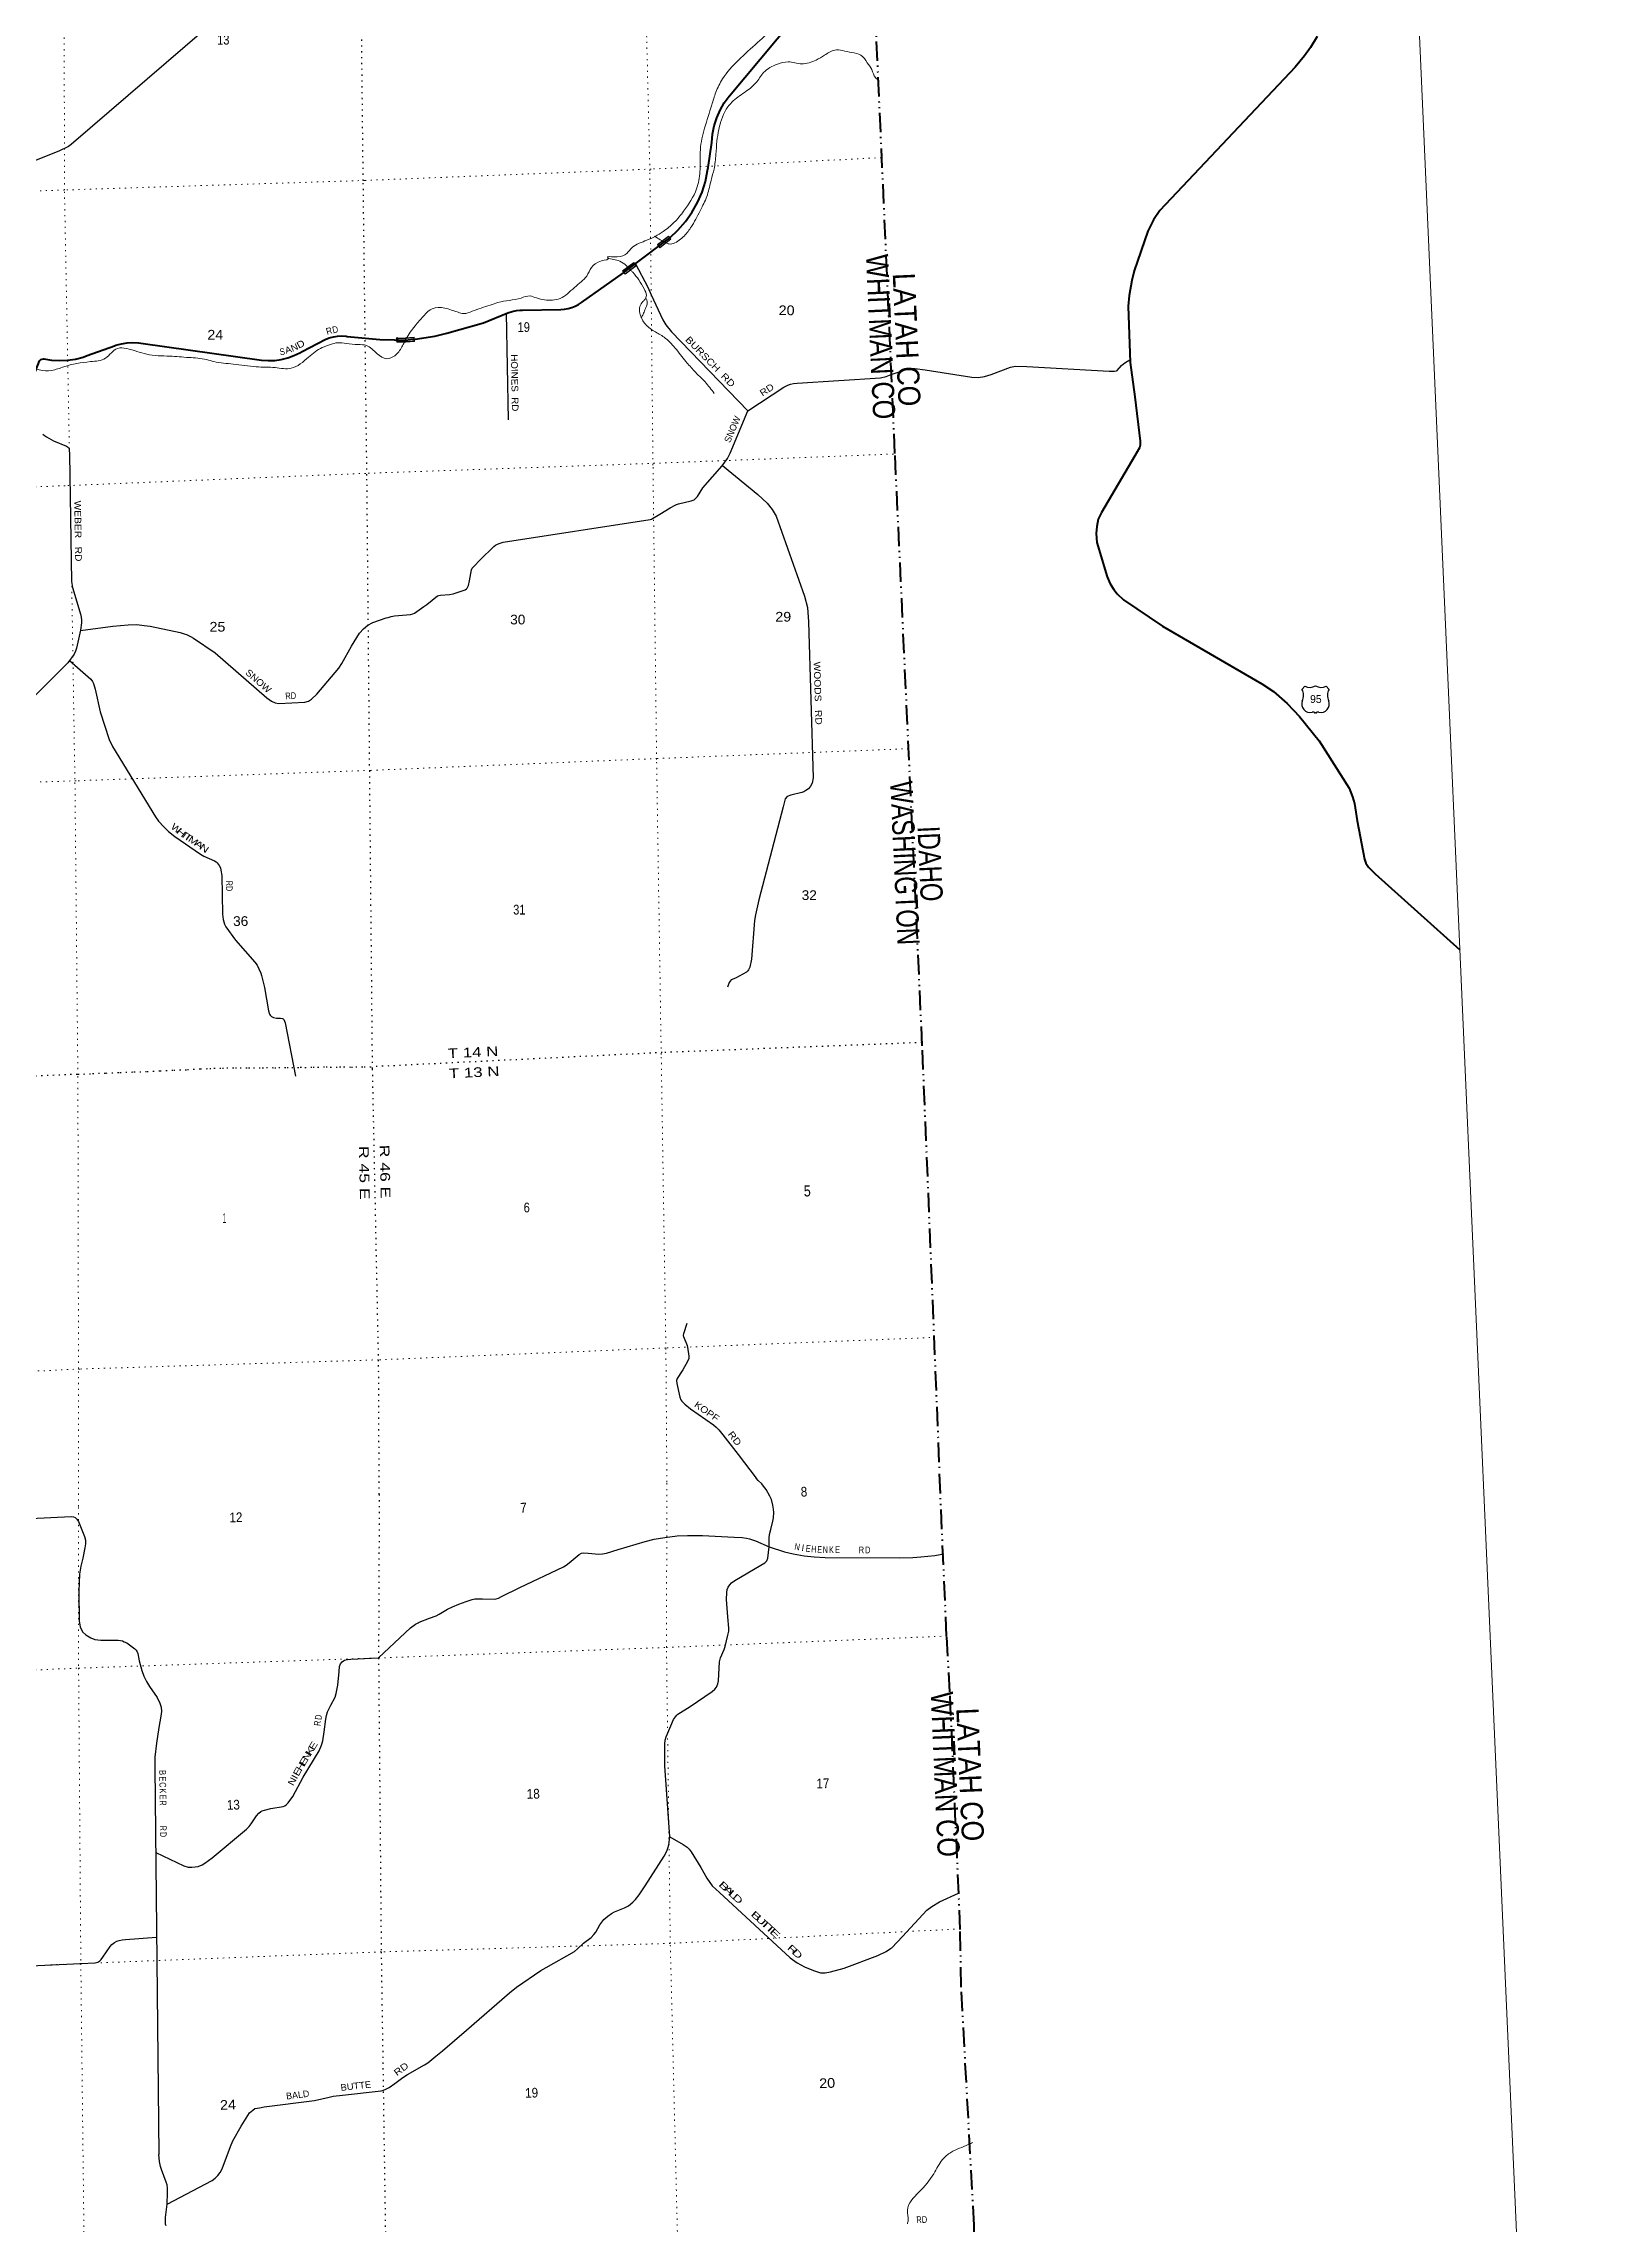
# Model space of a CAD drawing. Header units: feet. Extents: x 751810 to 1010326, y -353855 to -161247.
# Drawn here: x 982381 to 1010326, y -312459 to -273133 of the extents above; entities that cross this region are included whole.
import ezdxf
from ezdxf.enums import TextEntityAlignment as Align

# ---------------------------------------------------------------- set-up
doc = ezdxf.new("R2010")
doc.units = ezdxf.units.FT
doc.header["$LTSCALE"] = 70
doc.header["$PDMODE"] = 32
doc.header["$PDSIZE"] = 35
doc.linetypes.add('DASH_DOUBLE_DOT', pattern=[9.2, 5, -1.2, 0.3, -1.2, 0.3, -1.2])
doc.linetypes.add('DOTTED', pattern=[1.5, 0.3, -1.2])
for name, color, linetype, lineweight in [('10', 7, 'DASH_DOUBLE_DOT', 70), ('16', 7, 'Continuous', 25), ('20', 7, 'Continuous', 70), ('26', 7, 'Continuous', 40), ('29', 7, 'Continuous', 25), ('39', 7, 'Continuous', 13), ('4', 7, 'Continuous', 13), ('6', 7, 'DOTTED', 25), ('61', 7, 'Continuous', 13), ('7', 7, 'DOTTED', 13)]:
    doc.layers.add(name, color=color, linetype=linetype, lineweight=lineweight)
for name, color, linetype in [('12', 7, 'Continuous'), ('27', 7, 'Continuous'), ('30', 7, 'Continuous')]:
    doc.layers.add(name, color=color, linetype=linetype)

msp = doc.modelspace()

# ---------------------------------------------------------------- linework, layer by layer
at = {"layer": '10'}
for points in [[(996515.48, -253145.53), (997002.03, -264508.88), (997253, -269878.9), (997728.75, -280561.35), (998223.19, -291283.31), (998532.32, -298858.59)], [(1000560.07, -344553.64), (1000352.25, -339816.81), (1000117.4, -334504.62), (999874.77, -329029.7), (999645.34, -323926.6), (999606.83, -323125.06), (999421.9, -318652.23), (999390.79, -317775.97), (999167.03, -313399.11), (999162.26, -312471.6), (998925.07, -308169.68), (998910.63, -307139.88), (998724.3, -302854.25), (998664.53, -301850.23), (998532.19, -298857.49)]]:
    msp.add_lwpolyline(points, dxfattribs=at)
at = {"layer": '16'}
for p, q in [((1005072.18, -284776.43), (1005123.49, -284717.67)), ((1005315.25, -284711.7), (1005314.97, -284711.9)), ((1005507.34, -284717.58), (1005558.73, -284776.43))]:
    msp.add_line(p, q, dxfattribs=at)
for centre, radius, start, end in [((1005214.57, -284560.01), 182.07, 239.97227, 303.45418), ((1005416.35, -284560.51), 181.52, 236.33975, 300.08743), ((1005416.34, -284560.01), 182.07, 236.54582, 236.59441), ((1005218.39, -285041.96), 151.42, 159.09177, 283.81923), ((1004879.2, -284887.06), 222.05, 332.97043, 29.75871), ((1005412.51, -285041.96), 151.42, 256.18077, 20.90823), ((1005751.7, -284887.06), 222.05, 150.24129, 207.02957)]:
    msp.add_arc(centre, radius, start, end, dxfattribs=at)
for centre, major_axis, start_param, end_param in [((1005273.73, -285240.78), (-19.56, 51.67), 4.95877769, 6.28318531), ((1005357.18, -285240.78), (19.56, 51.67), 0, 1.32637542)]:
    msp.add_ellipse(centre, major_axis=major_axis, ratio=0.929097, start_param=start_param, end_param=end_param, dxfattribs=at)
at = {"layer": '20'}
msp.add_lwpolyline([(1005345.03, -273004.95), (1005224.09, -273200.46), (1005117.34, -273351.19), (1004948.42, -273558.93), (1002509.56, -276140.03), (1002391.92, -276312.45), (1002292.57, -276514.69), (1002045.84, -277232.71), (1002001.33, -277403.58), (1001954.76, -277674.62), (1001939.5, -277865.43), (1001973.29, -278886.24), (1002056.57, -279499.58), (1002151.83, -280304.53), (1002152.85, -280376.2), (1002143.75, -280421.76), (1002059.73, -280567.34), (1001455.74, -281589.88), (1001399.21, -281706.49), (1001369.61, -281843.16), (1001362.78, -281966.17), (1001374.16, -282126.33), (1001558.01, -282748.56), (1001613.24, -282872.77), (1001681.54, -282977.55), (1001737.51, -283053.64), (1001851.11, -283164.12), (1002554.47, -283637.62), (1004349.92, -284677.93), (1004557.22, -284818.09), (1004806.15, -285029.77), (1005026.26, -285264.55), (1005378.79, -285705.96), (1005922.83, -286559.02), (1005984.83, -286717.85), (1006016.7, -286836.3), (1006067.61, -287150.46), (1006197.4, -287840.35), (1006223.91, -287911.46), (1006274, -287984.36), (1006390.21, -288106.35), (1007919.2, -289477.81)], dxfattribs=at)
at = {"layer": '26'}
msp.add_line((993041.36, -277112.76), (993669.95, -276632.49), dxfattribs=at)
for points in [[(993669.95, -276632.49), (993819.83, -276495.02), (993954.52, -276342.63), (994072.54, -276177.01), (994172.6, -275999.95), (994253.61, -275813.4), (994314.68, -275619.41), (994355.13, -275420.09), (994362.32, -275366.77), (994427.51, -274917.82), (994442.41, -274766.49), (994473.05, -274617.54), (994519.09, -274472.62), (994580.03, -274333.3), (994655.19, -274201.11), (994743.76, -274077.5), (994748.37, -274071.77), (996159.21, -272383.6)], [(988729.6, -278478.63), (988794.4, -278480.54), (988905.37, -278477.72), (988999.4, -278470.19), (989079.97, -278459.94), (989436.93, -278407.23), (989652.3, -278356.84), (990314.45, -278165.2), (990754.13, -277985.18), (990831.37, -277961.13), (990910.7, -277945.29), (990967.72, -277940.01), (990992.73, -277937.78), (991017.72, -277937.38), (991707.88, -277926.46), (991774.41, -277921.8), (991840.08, -277910.22), (991904.19, -277891.83), (991966.02, -277866.84), (992024.9, -277835.53), (992079.05, -277799.09), (992834.71, -277267.13), (993041.36, -277112.76)], [(982382.98, -278817.07), (982522.1, -278840.2), (982666.55, -278848.88), (982811.1, -278842.41), (982954.19, -278820.87), (983094.25, -278784.5), (983166.51, -278759.41), (983658.52, -278581.5), (983683.63, -278572.42), (983708.52, -278565.74), (983783.06, -278545.75), (983884.85, -278529.6), (983987.76, -278524.18), (984090.68, -278529.55), (984134.77, -278535.18), (986309.45, -278839.23), (986428.74, -278848.2), (986548.32, -278844.66), (986666.87, -278828.64), (986783.1, -278800.32), (986895.72, -278760), (987003.52, -278708.13), (987043.15, -278685.4), (987459.48, -278467.94), (987531.35, -278440.56), (987605.7, -278420.85), (987681.69, -278409.01), (987758.51, -278405.19), (987835.3, -278409.41), (987857.16, -278412.1), (988443.27, -278466.54), (988704.6, -278476.2), (988729.6, -278478.63)], [(982205.67, -279119.2), (982308.24, -278851.1), (982317.62, -278838.59), (982332.74, -278828.94), (982354.3, -278820.71), (982379.36, -278816.47), (982382.98, -278817.07)]]:
    msp.add_lwpolyline(points, dxfattribs=at)
at = {"layer": '29'}
for p, q in [((990724.35, -277994.45), (990758.7, -279919.51)), ((984386.57, -304215.7), (984461.58, -311199.81)), ((984609.88, -312092.01), (985423.28, -311666.52))]:
    msp.add_line(p, q, dxfattribs=at)
for points in [[(991629.57, -264954.07), (991533.72, -265091.05), (991518.69, -265125.23), (991506.43, -265172.75), (991501.33, -265349.02), (991464.5, -267230.99), (991448.98, -267322.35), (991424.39, -267387.98), (991357.12, -267526.46), (991217.36, -267737.58), (991153.84, -267817.28), (991055.87, -267915.8), (982875.79, -274950.16), (982827.16, -274989.71), (982653.21, -275071.48), (982187.32, -275261.19), (982160.38, -275276.82), (982101.7, -275313.54), (981937.77, -275443.89), (980198.87, -276827.22)], [(993056.29, -277101.35), (993274.62, -277525.92), (993338.78, -277664.18), (993544.31, -278115.75), (993601.2, -278205.45), (993701.75, -278331.76), (995082.37, -279757.61)], [(990667.93, -282122.23), (993317.74, -281713.45), (993340.23, -281708.33), (993362.09, -281698.76), (993493.6, -281620.5), (993678.45, -281507.1), (993770.63, -281454.03), (993792.5, -281444.45), (993831.2, -281433.33), (994057.57, -281380.2), (994093.11, -281367.89), (994109.5, -281358.32), (994125.85, -281348.34), (994155.95, -281320.04), (994172.35, -281300.9), (994270.01, -281145), (994619.09, -280749.22), (994710.71, -280617.28), (994759.74, -280516.06), (995082.37, -279757.61), (995728.73, -279328.72), (995798.36, -279293.78), (995850.28, -279274.63), (995904.93, -279263.7), (995969.75, -279254.46), (997469.79, -279160.17), (997571.94, -279137.9), (997663.75, -279101.84)], [(997663.75, -279101.84), (997981.17, -278993.72), (998021.47, -278986.69), (998089.77, -278991.25), (998276.67, -279014.58), (999121.19, -279148.42), (999231.64, -279151.02), (999348.88, -279134.76), (999468.73, -279099.69), (999817.92, -278966.19), (999905.34, -278950.2), (1000112.11, -278955.81), (1001594.91, -279037.93), (1001691.78, -279039.08), (1001724.79, -279034.52), (1001740.94, -279025.41), (1001814.41, -278937.15), (1001852.3, -278904.68), (1001896.71, -278874.61), (1001967.72, -278836.42)], [(982366.71, -280174.28), (982399.5, -280201.62), (982433.44, -280224.92), (982561.37, -280294.41), (982793.19, -280394.63), (982812.16, -280405.34), (982823.09, -280416.28), (982834.02, -280429.95), (982842.22, -280450.46), (982846.32, -280544.8), (982883.2, -282830.8), (982899.6, -282940.18), (983052.3, -283441.6), (983063.57, -283522.61), (983063.57, -283577.3), (983047.76, -283707.85), (982972.22, -284037.7), (982956.99, -284091.38), (982929.66, -284140.6), (982818.99, -284299.51), (982127.87, -284992.69)], [(994624.67, -280742.89), (995261.35, -281266.59), (995430.97, -281422.59), (995521.15, -281531.97), (995592.12, -281655.78), (996102.67, -283095.89), (996152.43, -283301.21), (996176.32, -283558.17), (996256.96, -286370.21), (996237.16, -286470.52), (996209.83, -286525.22), (996174.3, -286568.97), (996127.85, -286601.78), (996089.59, -286626.39), (996053.89, -286638.55), (995855.59, -286684.63), (995786.24, -286708.43), (995750.66, -286751.97), (995715.83, -286895.75), (995275.2, -288570.24), (995214.83, -288843.33), (995198.7, -288948.02), (995145.1, -289642.91), (995113.98, -289787.53), (995092.11, -289836.75), (995078.45, -289853.16), (995052.58, -289875.63), (994859.42, -289983.46), (994780.57, -290017.23), (994757.89, -290038.62), (994742.31, -290060.98), (994715.33, -290148.79)], [(983046.71, -283716.49), (983632.21, -283640.12), (983906.6, -283612.94), (984062.38, -283610.21), (984193.17, -283623.59), (984301.49, -283638.93), (984845.32, -283753.78), (984913.64, -283775.65), (984956.09, -283790.8), (985027.07, -283823.5), (985084.46, -283853.58), (985476.34, -284118.36), (986404.48, -284931.2), (986491.88, -284991.15), (986554.74, -285021.23), (986624.39, -285034.02), (987088.68, -285010.4), (987155.96, -284991.15), (987213.35, -284955.6), (987307.94, -284863.25), (987701.6, -284397.2), (987759.93, -284312.98), (987932.2, -283999.45), (988079.67, -283766.07), (988147.99, -283684.04), (988225.96, -283620.5), (988317.43, -283574.65), (988558.4, -283489.58), (988594.73, -283480.31), (988645.37, -283462.54), (988708.23, -283451.6), (988996.55, -283425.3), (989036.17, -283416.05), (989066.23, -283402.38), (989236.22, -283285.1), (989290.23, -283249.24), (989485.26, -283092.43), (989504.75, -283085.17), (989534.81, -283078.33), (989702.59, -283065.37), (989764.36, -283052.35), (989983.32, -282983.09), (990007.58, -282967.58), (990018.52, -282953.91), (990040.38, -282903.32), (990063.27, -282819.02), (990097.37, -282621.27), (990108.7, -282592.95), (990136.02, -282560.14), (990250.86, -282443.46), (990496.76, -282203.28), (990530.92, -282177.31), (990566.44, -282158.16), (990614.27, -282139.02), (990667.93, -282122.23)], [(982847.54, -284258.52), (983233.35, -284596.45), (983263.03, -284634.29), (983279.42, -284672.57), (983310.62, -284774.53), (983401.43, -285179.93), (983561.36, -285681.82), (983625.13, -285810.13), (984396.8, -287079.4), (984453.18, -287155.52), (984546.1, -287256.69), (984630.81, -287338.73), (984747.86, -287433.57), (985207.47, -287752.21), (985270.3, -287785.83), (985464.32, -287871.15), (985491.66, -287887.01), (985510.78, -287904.78), (985544.72, -287953.07), (985568.18, -287999.12), (985579.1, -288036.03), (985596.07, -288134.47), (985607.53, -288833.92), (985616, -288930.22), (985640.6, -289012.26), (985669.11, -289058.8), (985843.98, -289301.92), (986188.96, -289694.39), (986230.88, -289753.32), (986260.95, -289816.21), (986296.47, -289892.78), (986311.8, -289940.16), (986362.87, -290155.57), (986438.49, -290577.75), (986453.62, -290632.47), (986468.64, -290655.71), (986490.5, -290674.85), (986526.62, -290693.27), (986577.95, -290704.93), (986654.47, -290707.67), (986687.27, -290710.4), (986702.3, -290717.24), (986714.59, -290732.28), (986733.72, -290789.7), (986925.56, -291753.03)], [(993981.89, -296210.39), (993918.79, -296399.03), (993914.48, -296423.83), (993914.81, -296436.92), (993918.79, -296446.89), (993984.55, -296610.38), (993991.57, -296637.92), (994017.89, -296800.59), (994017.42, -296825.72), (994014.43, -296843.66), (993990.52, -296899.49), (993908.08, -297048.19), (993896.87, -297067.97), (993805.21, -297204.55), (993797.24, -297220.5), (993793.25, -297240.44), (993799.23, -297298.26), (993850.85, -297541.12), (993872.96, -297591.36), (993890.89, -297615.29), (993940.71, -297665.13), (994046.11, -297751.2), (994460.78, -298041.97), (994508.61, -298081.85), (994556.43, -298133.68), (994629.8, -298221.54), (994902.71, -298577.68), (995227.74, -299001.39)], [(995462.87, -300243.7), (995462.86, -300082.8), (995471.21, -300018.02), (995492.1, -299930.26), (995531.78, -299777.71), (995542.23, -299715.02), (995546.4, -299618.9), (995544.31, -299560.39), (995531.78, -299489.34), (995504.63, -299386.94), (995477.48, -299326.34), (995412.73, -299209.32), (995364.69, -299144.54), (995331.27, -299106.93), (995266.52, -299044.24), (995227.74, -299001.39)], [(981780.04, -299746.34), (982878.67, -299696.18), (982922.53, -299700.35), (982949.68, -299712.9), (982981.01, -299740.06), (983008.17, -299783.95), (983120.95, -300055.6), (983133.48, -300122.47), (983133.48, -300189.33), (983125.13, -300256.21), (983087.53, -300444.28), (983054.12, -300590.56), (983031.15, -300734.74), (983020.71, -300881.02), (983016.52, -301037.74), (983020.7, -301572.69), (983039.51, -301687.63), (983087.53, -301777.48), (983139.77, -301825.54), (983229.56, -301881.96), (983306.86, -301909.13), (983413.36, -301923.75), (983726.66, -301923.75), (983768.45, -301930.03), (983803.96, -301938.38), (983835.29, -301950.93), (983881.22, -301973.9), (984023.25, -302078.39)], [(990970.15, -300972.99), (991755.49, -300598.95), (991801.43, -300569.7), (991859.93, -300527.9), (992039.55, -300377.44), (992081.32, -300354.46), (992118.92, -300348.19), (992202.47, -300356.55), (992394.62, -300373.26), (992459.36, -300369.09), (992532.48, -300352.37), (992741.34, -300289.68), (993230.09, -300143.4), (993392.99, -300103.7), (993580.99, -300072.35), (993804.46, -300045.19), (993990.36, -300034.74), (994261.89, -300038.92), (994834.19, -300063.99), (994976.21, -300074.43), (995053.48, -300084.89), (995109.89, -300097.43), (995218.5, -300135.03), (995462.87, -300243.7)], [(993674.97, -305467.85), (993583.07, -304188.98), (993583.07, -303796.12), (993591.42, -303727.16), (993608.13, -303668.65), (993691.68, -303470.14), (993739.72, -303357.3), (993773.14, -303305.05), (993800.29, -303273.71), (993817, -303261.17), (994042.58, -303119.07), (994435.25, -302851.6), (994483.29, -302809.8), (994512.53, -302770.1), (994539.68, -302713.68), (994552.21, -302659.35), (994568.92, -302316.65), (994585.63, -302243.51), (994652.47, -302090.96), (994671.27, -302036.64), (994721.39, -301831.85), (994736.01, -301762.89), (994736.02, -301706.46), (994719.31, -301505.86), (994694.24, -301188.23), (994698.42, -301067.02), (994708.86, -301012.7), (994727.66, -300970.91), (994752.72, -300927.02), (994786.14, -300891.49), (994844.63, -300845.53), (995312.49, -300569.69), (995383.5, -300527.89), (995406.47, -300511.18), (995421.1, -300494.46), (995437.81, -300444.31), (995462.87, -300243.7)], [(995462.87, -300243.7), (995742.74, -300331.48), (995897.3, -300369.09), (996093.64, -300402.53), (996277.44, -300423.42), (996473.77, -300431.78), (997806.34, -300440.14), (998056.98, -300431.78), (998199.01, -300423.42), (998453.83, -300394.17), (998612.57, -300364.91)], [(987467.47, -303348.92), (987482.08, -303279.96), (987502.97, -303217.28), (987561.45, -303096.08), (987636.64, -302953.98), (987657.52, -302887.11), (987686.77, -302732.48), (987707.66, -302490.08), (987718.09, -302400.22), (987736.9, -302352.16), (987761.96, -302316.63), (987789.11, -302295.74), (987807.91, -302285.29), (987858.03, -302270.66), (987920.7, -302264.4), (988421.98, -302243.5), (988994.27, -301704.37), (989084.09, -301635.42), (989132.13, -301608.25), (989153.01, -301599.88), (989340.99, -301528.84), (989460.05, -301482.87), (989512.26, -301453.61), (989662.65, -301365.84), (989756.64, -301319.88), (989867.34, -301273.9), (990001.01, -301223.76), (990109.62, -301190.31), (990157.66, -301179.87), (990209.88, -301175.69), (990293.42, -301177.77), (990514.82, -301181.95), (990541.98, -301179.88), (990581.66, -301165.25), (990635.96, -301135.98), (990970.15, -300972.99)], [(984023.25, -302078.39), (984048.33, -302101.38), (984062.95, -302120.19), (984079.67, -302164.07), (984104.73, -302293.63), (984154.86, -302473.34), (984190.36, -302571.56), (984238.4, -302667.68), (984292.71, -302757.53), (984426.38, -302958.14), (984478.6, -303058.45), (984501.58, -303133.67), (984505.75, -303210.99), (984497.4, -303296.66), (984459.8, -303497.27), (984413.85, -303781.46), (984388.79, -304036.4), (984386.57, -304215.7)], [(984402.51, -305751.53), (984906.77, -305994.43), (984988.22, -306017.42), (985052.98, -306019.51), (985115.63, -306013.25), (985165.76, -306002.79), (985240.95, -305973.54), (985291.08, -305944.28), (985420.58, -305848.16), (986038.83, -305329.92), (986088.95, -305281.86), (986126.55, -305233.8), (986218.45, -305091.7), (986264.39, -305041.54), (986299.9, -305016.47), (986322.88, -305003.93), (986362.56, -304989.3), (986477.45, -304962.14), (986698.84, -304920.35), (986730.17, -304909.9), (986755.23, -304893.18), (986790.75, -304857.66), (986874.29, -304744.82), (987062.27, -304393.75), (987350.51, -303917.31), (987394.36, -303819.1), (987417.35, -303737.6), (987442.41, -303574.61), (987467.47, -303348.92)], [(992010.03, -307490.88), (992119.06, -307388.12), (992252.74, -307283.64), (992304.96, -307231.4), (992340.47, -307187.51), (992413.57, -307055.86), (992444.9, -307007.8), (992484.59, -306963.92), (992553.51, -306903.31), (992620.35, -306855.25), (992674.66, -306823.91), (992854.28, -306752.86), (992925.3, -306713.15), (993004.67, -306648.37), (993052.71, -306600.31), (993117.46, -306518.81), (993226.07, -306351.64), (993568.62, -305820.86), (993616.65, -305726.82), (993637.54, -305674.58), (993656.34, -305611.89), (993674.97, -305467.85)], [(993674.97, -305467.85), (993915.17, -305605.76), (993986.19, -305655.91), (994021.86, -305691.3), (994057.2, -305739.5), (994232.65, -306023.69), (994341.26, -306215.94), (994437.34, -306353.86), (994566.83, -306475.06), (995845.1, -307653.63), (995970.42, -307741.4), (996104.09, -307812.44), (996262.83, -307883.49), (996388.15, -307921.1), (996471.7, -307925.29), (996571.95, -307904.38), (996814.24, -307837.52), (997424.13, -307611.83), (997574.51, -307540.79), (997653.88, -307486.46), (997674.77, -307469.74), (997866.92, -307269.13), (998309.72, -306792.69), (998397.45, -306725.82), (998535.3, -306642.23), (998877.84, -306483.42)], [(983311.22, -307741.48), (983356.98, -307728.8), (983394.57, -307707.9), (983417.55, -307682.83), (983448.88, -307643.13), (983578.38, -307446.7), (983611.79, -307411.18), (983659.83, -307375.65), (983703.7, -307352.67), (983743.38, -307338.04), (983797.68, -307325.5), (983856.17, -307319.23), (984415.93, -307279.53)], [(989570.87, -309331.53), (990004.47, -308957.26), (990782.91, -308283.49), (990909.72, -308184.31), (991349.77, -307880.9), (991444.42, -307824.88), (991950.98, -307539.46), (992010.03, -307490.88)], [(978250.16, -307977.81), (983052.29, -307754.76), (983311.22, -307741.48)], [(985423.28, -311666.52), (985474.94, -311626), (985522.98, -311575.85), (985564.76, -311521.52), (985598.18, -311458.83), (985750.65, -311053.43), (985790.34, -310953.13), (985940.72, -310685.65), (986095.29, -310447.42), (986151.68, -310397.27), (986191.37, -310372.2), (986272.82, -310355.47), (986358.46, -310338.76), (987264.95, -310225.92), (987528.13, -310163.23), (987601.23, -310148.59), (987770.42, -310129.79), (988468.04, -310050.38), (988509.81, -310037.84), (988549.49, -310023.21), (988610.07, -309987.69), (988714.51, -309916.64), (988860.71, -309807.98), (988942.17, -309755.73), (989249.21, -309582.28), (989307.7, -309544.68), (989453.9, -309427.66), (989570.87, -309331.53)], [(984609.88, -312092.01), (984614.4, -311889.32), (984612.31, -311803.63), (984606.05, -311743.03), (984589.34, -311697.06), (984505.79, -311471.37), (984489.08, -311417.05), (984472.37, -311325.1), (984461.58, -311199.81)], [(984589.34, -312486.98), (984580.98, -312457.73), (984576.81, -312413.84), (984576.8, -312336.53), (984609.88, -312092.01)]]:
    msp.add_lwpolyline(points, dxfattribs=at)
at = {"layer": '39'}
for points in [[(988885.55, -278517.64), (988933.81, -278425.65), (989100.77, -278196.58), (989241.83, -278032.8), (989388.38, -277913.1), (989854.37, -277977.67), (989955.52, -278000.38), (990108.73, -277958.93), (990434.25, -277847.2), (990573.21, -277800.2), (990990.2, -277721.57), (991151.57, -277683.86), (991269.24, -277720.09), (991557.59, -277756.52), (991693.22, -277729.76), (991953.52, -277529.7), (992173.51, -277324.99), (992441.4, -277052.23), (992558.03, -276997.95), (992555.96, -276996), (992722.08, -276980.27), (992999.3, -276805.8), (993260.04, -276678.17), (993549.97, -276523.39), (993751.12, -276355.54), (993921.11, -276156.56), (994154.38, -275750.16), (994216.35, -275444.19), (994222.93, -275043.53), (994300.24, -274656.54), (994428.75, -274239.64), (994503.33, -274009.71), (994623.76, -273770.16), (994909.54, -273432.4), (995254.22, -273114.77), (995582.86, -272797.68), (995981.95, -272307.15), (996317.41, -271834.88), (996517.05, -271562.45), (996638.43, -271351.04), (996721.93, -271207.33), (996874.77, -271095.46), (996909.53, -271086.63)], [(993609.63, -276723), (993656.93, -276746.04), (993765.41, -276725.51), (993950.11, -276581.86), (994076.25, -276410.84), (994238.77, -276109.49), (994350.77, -275858.16), (994418.18, -275594.26), (994469.7, -275395.3), (994502.94, -275130.56), (994523.03, -274892.42), (994554.16, -274684.1), (994587.93, -274554.16), (994661.79, -274362.48), (994790.53, -274191.07), (995021.43, -274012.14), (995222.51, -273842.28), (995364.76, -273654.31), (995612.65, -273502.97), (995804.03, -273462.23), (996052.2, -273498.02), (996310.88, -273428.82), (996464.61, -273343.08), (996646.13, -273248.34), (996789, -273257.55), (996954.88, -273294.15), (997119.08, -273340.86), (997234.13, -273477.79), (997314.6, -273601.81), (997379.71, -273746.49), (997442.66, -273800.36)], [(993398.61, -276607.37), (993500.7, -276669.95), (993609.63, -276723)], [(992547.24, -277005.5), (992768.84, -277057.15), (992887.94, -277135.59), (992970.38, -277220.95)], [(992968.3, -277218.89), (993004.45, -277256.37), (993115.55, -277395.45), (993209.21, -277553.23), (993249.44, -277674.61), (993225.67, -277743.84), (993186.91, -277785.4), (993133.67, -277873.75), (993133.79, -277996.49), (993216.03, -278172.78), (993391.64, -278319.71), (993569.98, -278428.32), (993765.21, -278620.87), (993964.2, -278865.61), (994112.48, -279035.62), (994307.91, -279234.19), (994473.52, -279441.84)], [(993243.24, -277729.15), (993264.86, -277774.69), (993257.27, -277847.39), (993224.01, -277933.05), (993192.56, -278012.6), (993158.42, -278072.12), (993154.52, -278077.52)], [(982213.76, -278987.95), (982303.84, -279018.27), (982526.99, -279026.74), (982745.64, -278960.92), (983224.39, -278868.11), (983497.32, -278804.46), (983714.31, -278630.03), (983878.97, -278630.44), (984239.88, -278734.83), (984652.63, -278769.03), (984998.8, -278793.43), (985319.31, -278830.78), (985451.02, -278866.53), (985799.94, -278912.97), (986215.18, -278961.18), (986557, -278975.66), (986846.54, -278987.91), (987158.98, -278786.08), (987404.19, -278614.71), (987556.92, -278559.19), (987680.32, -278526.8), (987837.42, -278541.56), (988050.89, -278560.43), (988201.98, -278575.4), (988393.78, -278725.8), (988571.44, -278814.32), (988712.21, -278761.21), (988841.36, -278601.86), (988885.55, -278517.64)], [(997956.56, -312446.69), (997970.12, -312389.36), (997956.29, -312204.79), (998163.93, -311879.42), (998433.61, -311545.8), (998591.39, -311288.63), (998741.68, -311160.51), (999054.44, -311020.54), (999131.48, -310981.57)]]:
    msp.add_spline(points, degree=3, dxfattribs=at)
at = {"layer": '4'}
msp.add_lwpolyline([(751809.62, -170897.82), (783122.91, -169842.15), (814434.73, -168743.41), (845745, -167601.59), (877053.68, -166416.71), (908360.69, -165188.77), (939665.99, -163917.76), (970969.51, -162603.69), (1002271.19, -161246.56), (1010326.19, -344125.92), (978772.94, -345493.95), (947217.84, -346818.58), (915660.96, -348099.8), (884102.33, -349337.62), (852542.04, -350532.02), (820980.12, -351683.01), (789416.81, -352794.88), (757851.71, -353854.74)], close=True, dxfattribs=at)
msp.add_lwpolyline([(751809.62, -170897.82), (783122.91, -169842.15), (814434.73, -168743.41), (845745, -167601.59), (877053.68, -166416.71), (908360.69, -165188.77), (939665.99, -163917.76), (970969.51, -162603.69), (1002271.19, -161246.56), (1010326.19, -344125.92), (978772.94, -345493.95), (947217.84, -346818.58), (915660.96, -348099.8), (884102.33, -349337.62), (852542.04, -350532.02), (820980.12, -351683.01), (789416.81, -352794.88), (757851.71, -353854.74)], close=True, dxfattribs=at)
at = {"layer": '6'}
for points in [[(988432.66, -299296.5), (988421.9, -296894.5), (988312.4, -291618.54), (988260.85, -286255.04), (988210.74, -280918.91), (988144.59, -275601.65), (988085.08, -270262.3), (988042.78, -265016.71), (987981.41, -259056.34), (987785.58, -253689.87), (987785.69, -253690.92)], [(998218.55, -291146.75), (993537.18, -291327.8), (988307.66, -291583.93)], [(982998.56, -291720.08), (982988.66, -291720.31), (977564.67, -291943.14), (976489.75, -291982.49)], [(982998.3, -291719.83), (983263.37, -291706.24), (983506.26, -291695.97), (983757.26, -291687.3), (984008.16, -291676.61), (984247.12, -291668.55), (984481.97, -291658.68), (984726.65, -291644.29), (984975.65, -291635.72), (985208.29, -291621.95), (985376.92, -291615.42), (985451.16, -291611.67), (985603.86, -291607.97), (985684.11, -291603.92), (985841.01, -291604.02), (985923.38, -291601.85), (986076.37, -291604.17), (986162.75, -291601.81), (986323.66, -291601.72), (986397.9, -291597.95), (986548.89, -291600.37), (986621.21, -291598.72), (986771.9, -291595.12), (986856.58, -291598.88), (987009.16, -291593.17), (987093.73, -291594.92), (987240.41, -291591.53), (987320.87, -291591.48), (987475.46, -291585.68), (987550.1, -291589.93), (987716.93, -291587.53), (987789.17, -291583.88), (987930.22, -291588.8), (988010.58, -291586.75), (988159.25, -291583.26), (988311.18, -291583.67)], [(988432.43, -299295.79), (988420.86, -302244.38), (988468.28, -307545.16), (988548.25, -312913.19), (988625.59, -318206.87), (988650.61, -323613.08)]]:
    msp.add_lwpolyline(points, dxfattribs=at)
at = {"layer": '61'}
for p, q in [((993449.42, -276755), (993647.58, -276602.57)), ((993647.58, -276602.57), (993693.31, -276662.02)), ((992866.34, -277292.95), (992821.27, -277233)), ((993066.17, -277142.72), (992866.34, -277292.95)), ((989062.54, -278427.19), (989071.09, -278502.13)), ((988747.83, -278517.44), (988749.6, -278443.52)), ((988756.01, -278509.91), (988757.42, -278450.92)), ((989055.5, -278436.08), (989062.19, -278494.7))]:
    msp.add_line(p, q, dxfattribs=at)
for points in [[(993693.31, -276662.02), (993495.15, -276814.45), (993449.42, -276755)], [(992821.27, -277233), (993021.1, -277082.77), (993066.17, -277142.72)]]:
    msp.add_lwpolyline(points, dxfattribs=at)
for points in [[(993460.64, -276756.46), (993646.11, -276613.79), (993682.08, -276660.55), (993496.61, -276803.22)], [(992832.47, -277234.58), (993019.51, -277093.97), (993054.96, -277141.13), (992867.92, -277281.74)]]:
    msp.add_lwpolyline(points, close=True, dxfattribs=at)
for centre, radius, start, end in [((988783.79, -275979.52), 2463.55, 269.21176, 276.50516), ((988783.79, -275979.51), 2538.55, 269.2118, 276.5052), ((988783.79, -275979.51), 2530.55, 269.37086, 276.31617), ((988783.79, -275979.52), 2471.55, 269.38853, 276.31154)]:
    msp.add_arc(centre, radius, start, end, dxfattribs=at)
msp.add_point((988757.42, -278450.92), dxfattribs=at)
at = {"layer": '7'}
for points in [[(993619.83, -299072.88), (993602.06, -296679.63), (993517.33, -291360.47), (993434.5, -286044.25), (993369.02, -280733.17), (993312.98, -275428.7), (993184.54, -270057.27), (993132.21, -264758.56), (993263.18, -258793.76), (993068.35, -253504.82), (993068.45, -253505.33)], [(982671.71, -264914.67), (982673.16, -265162.89), (982747.42, -270504.79), (982757.88, -275804.96), (982859.78, -281129.3), (982946.02, -286458.71), (982998.95, -291755.94), (983010.06, -297075.93), (983011.46, -299529.46)], [(997488.72, -275189.66), (993335.75, -275395.45), (988170.55, -275600.44), (982756.71, -275772.28), (978370.41, -275921.66)], [(976035.69, -281340.46), (977502.31, -281304.26), (982817.17, -281103.02), (988234.1, -280880.39), (993380.7, -280701.66), (997728.18, -280533.33)], [(997975.52, -285847.68), (993441.51, -286024.99), (988274.56, -286238.71), (982967.63, -286426.62), (977587.43, -286603.3), (976263.29, -286674.7)], [(976718.21, -297336.72), (977557.95, -297289.35), (983047.42, -297033.93), (988438.25, -296867.66), (993618.99, -296653.96), (998438.76, -296464.81)], [(994120.3, -323330.18), (993917.91, -318025.83), (993810.96, -312690.96), (993681.13, -307391.11), (993612.34, -302054.88), (993619.75, -299071.25)], [(983010.96, -299529.21), (983011.97, -302427.56), (983052.29, -307754.76), (983114.19, -313123.44), (983195.39, -318412.95), (983240.53, -322700.13)], [(976946.06, -302677.19), (977610.9, -302660.78), (983011.97, -302427.56), (988420.86, -302244.38), (993612.34, -302054.88), (998664.53, -301850.23)], [(998910.31, -307130.89), (993681.13, -307391.11), (988468.28, -307545.16), (983052.29, -307754.76), (977627.83, -308008.93), (977174.25, -308025.13)]]:
    msp.add_lwpolyline(points, dxfattribs=at)

# ---------------------------------------------------------------- texts
at = {"layer": '10', "width": 0.8}
for s, p in [('WASHINGTON', (997713.2, -287918.49)), ('IDAHO', (998167.94, -287931.5))]:
    msp.add_text(s, height=401.5, rotation=272.613, dxfattribs=at).set_placement(p, align=Align.CENTER)
at = {"layer": '12'}
for s, rotation, width, p in [('WHITMAN CO', 272.55, 0.85, (997208.64, -276938.08)), ('LATAH CO', 272.55, 0.9, (997691.35, -277277.42)), ('WHITMAN CO', 272.49, 0.85, (998376.46, -302863.4)), ('LATAH CO', 272.49, 0.9, (998837.39, -303153.2))]:
    msp.add_text(s, height=400, rotation=rotation, dxfattribs=dict(at, width=width)).set_placement(p)
at = {"layer": '16'}
msp.add_text('95', height=140, dxfattribs=at).set_placement((1005321.8, -285022.21), align=Align.CENTER)
at = {"layer": '27'}
for s, rotation, width, p in [('R', 16.31, 0.95, (987493.13, -278385.53)), ('D', 13.533, 0.9, (987602.01, -278358.81)), ('S', 9.837, 0.9, (986647.18, -278754.31)), ('A', 18.73, 1.1, (986755.07, -278730.67)), ('N', 23.524, 1.1, (986867.95, -278690.62)), ('D', 28.446, 1.2, (986983.84, -278637))]:
    msp.add_text(s, height=120, rotation=rotation, dxfattribs=dict(at, width=width)).set_placement(p)
at = {"layer": '30'}
for s, rotation, width, p in [('BURSCH  RD', 314.077, 1.2, (993943.25, -278480.54)), ('HOINES  RD', 271.022, 1.1, (990807.59, -278735.73)), ('RD', 33.566, 1.15, (995344.34, -279499.77)), ('WEBER   RD', 270.927, 1.15, (982933.77, -281375.09)), ('WOODS   RD', 271.643, 1.15, (996267.05, -284280.16)), ('SNOW', 318.789, 1.1, (986008.32, -284492.2)), ('RD', 2.912, 0.85, (986741.42, -284957.98)), ('RD', 270.939, 0.8, (985667.61, -288227.84)), ('KOPF', 324.962, 1.15, (994100.62, -297703.93)), ('RD', 307.463, 1.2, (994710.58, -298211.87)), ('BUTTE', 6.341, 1.05, (987743.38, -310052.3)), ('RD', 36.621, 1.2, (988752.14, -309788.99)), ('RD', 2.517, 0.85, (998119.97, -312437.31))]:
    msp.add_text(s, height=120, rotation=rotation, dxfattribs=dict(at, width=width)).set_placement(p)
for s, rotation, p in [('SNOW', 66.956, (994758.18, -280340.91)), ('BALD', 7.096, (986761.32, -310207.99))]:
    msp.add_text(s, height=120, rotation=rotation, dxfattribs=at).set_placement(p)
for s, rotation, width, p in [('W', 320.984, 1.2, (984734.3, -287332.49)), ('H', 320.984, 1.4, (984826.85, -287407.47)), ('I', 322.267, 1.15, (984890.61, -287450.07)), ('T', 325.267, 1.65, (984951.44, -287493.95)), ('M', 325.267, 1.3, (985047.34, -287556.02)), ('A', 325.267, 1.5, (985149.51, -287626.85)), ('N', 325.267, 1.35, (985245.06, -287693.1)), ('N', 350.334, 0.8, (995960.58, -300299.26)), ('E', 353.516, 0.8, (996162.97, -300330.52)), ('H', 355.516, 0.65, (996264.87, -300341.62)), ('E', 357.562, 0.75, (996373.14, -300347.42)), ('N', 359.641, 0.65, (996476.15, -300351.8)), ('K', 359.641, 0.65, (996586.23, -300352.49)), ('E', 359.641, 0.7, (996696.78, -300353.18)), ('R', 359.641, 0.65, (997128.1, -300355.89)), ('D', 359.641, 0.65, (997241.49, -300356.6)), ('R', 83.664, 0.75, (987378.19, -303428.03)), ('D', 83.664, 0.75, (987394.81, -303319.44)), ('N', 58.827, 1.25, (987177.97, -304047.96)), ('K', 58.827, 1.3, (987234.94, -303953.79)), ('E', 58.827, 1.4, (987292.17, -303859.19)), ('B', 270.615, 0.7, (984467.62, -304312.81)), ('I', 61.833, 1.25, (986959.89, -304415.48)), ('E', 61.833, 1.3, (987009.05, -304327.23)), ('H', 58.827, 1.2, (987064.74, -304235.13)), ('E', 58.827, 1.4, (987121.96, -304140.53)), ('C', 270.615, 0.65, (984470, -304533.89)), ('E', 270.615, 0.7, (984468.82, -304425.72)), ('K', 270.615, 0.65, (984471.17, -304643.96)), ('E', 270.615, 0.7, (984472.35, -304754.51)), ('N', 61.833, 1.2, (986915.06, -304499.2)), ('R', 270.615, 0.65, (984473.53, -304862.69)), ('R', 270.615, 0.65, (984478.4, -305316.21)), ('D', 270.615, 0.65, (984479.61, -305429.59)), ('B', 316.894, 1.75, (994609.22, -306405.17)), ('A', 317.324, 1.8, (994692.83, -306482.42)), ('L', 317.324, 2, (994775.15, -306558.32)), ('D', 317.324, 1.6, (994856.78, -306633.58)), ('B', 317.324, 1.75, (995190.22, -306941.01)), ('U', 317.324, 1.6, (995273.93, -307018.2)), ('T', 317.324, 1.95, (995359.72, -307097.29)), ('T', 317.324, 1.95, (995445.86, -307173.97)), ('E', 317.324, 1.75, (995530.26, -307254.53)), ('R', 317.324, 1.6, (995847.38, -307546.92)), ('D', 317.324, 1.6, (995930.74, -307623.78))]:
    msp.add_text(s, height=120, rotation=rotation, dxfattribs=dict(at, width=width)).set_placement(p, align=Align.CENTER)
msp.add_text('I', height=120, rotation=351.334, dxfattribs=at).set_placement((996063.78, -300316.62), align=Align.CENTER)
at = {"layer": '6'}
for s, rotation, width, p in [('T 14 N', 2.804, 1.3, (989672.57, -291431.05)), ('T 13 N', 2.804, 1.3, (989692.72, -291793.26)), ('R 45 E', 271.189, 1.35, (988066.3, -293013.71)), ('R 46 E', 271.189, 1.35, (988440.93, -292992.02))]:
    msp.add_text(s, height=175, rotation=rotation, dxfattribs=dict(at, width=width)).set_placement(p)
at = {"layer": '7'}
for s, height, width, p in [('13', 175, 0.85, (985509.69, -273149.98)), ('20', 175, 1.1, (995636, -278029.55)), ('24', 175, 1.1, (985333.39, -278470.48)), ('19', 175, 0.85, (990928.32, -278332.06)), ('30', 175, 1.05, (990793.98, -283606.1)), ('29', 175, 1.1, (995575.03, -283555.49)), ('25', 175, 1.1, (985372.49, -283736.22)), ('32', 175, 1.05, (996050.55, -288575.74)), ('36', 175, 1.05, (985798.13, -289043.82)), ('31', 175, 0.85, (990848.19, -288838.04)), ('5', 200.7, 0.85, (996087.96, -293922.35)), ('6', 175, 0.85, (991037.08, -294208.64)), ('1', 175, 0.4, (985609, -294399.32))]:
    msp.add_text(s, height=height, dxfattribs=dict(at, width=width)).set_placement(p)
for s, width, p in [('8', 0.9, (996037.04, -299336.21)), ('12', 0.9, (985734.72, -299800.03)), ('7', 0.9, (990978.19, -299623.52)), ('18', 0.9, (991096, -304786.29)), ('17', 0.9, (996318.83, -304598.35)), ('13', 0.9, (985688.01, -304984.23)), ('20', 1.1, (996370.19, -310003.18)), ('24', 1.1, (985565.13, -310394.39)), ('19', 0.9, (991066.62, -310177.86))]:
    msp.add_text(s, height=175, rotation=2.046, dxfattribs=dict(at, width=width)).set_placement(p)

doc.saveas('drawing.dxf')
